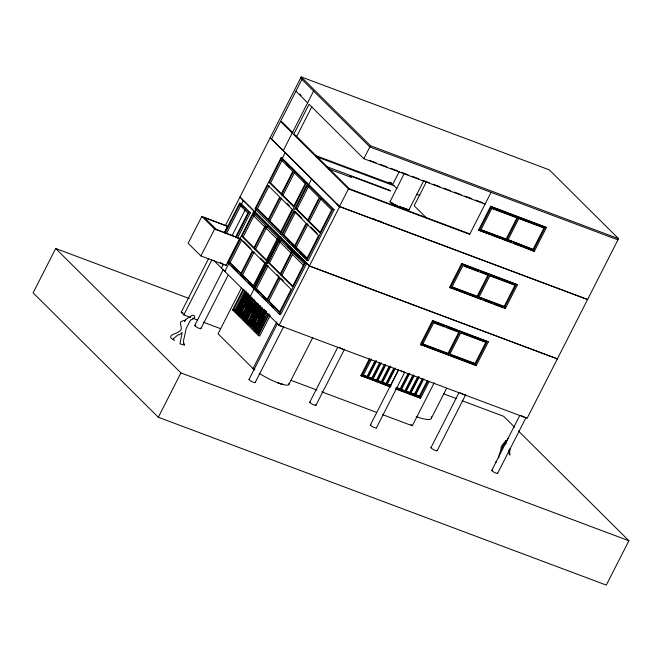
<?xml version="1.0" encoding="UTF-8"?>
<svg xmlns="http://www.w3.org/2000/svg" width="662" height="662" viewBox="0 0 662 662"><rect width="100%" height="100%" fill="white"/><g stroke="black" fill="none" stroke-linecap="round" stroke-linejoin="round"><path stroke-width="0.99" d="M505.9 444.128L506.124 440.42L506.711 440.586L506.455 441.653M510.071 448.563L509.616 452.841C511.163 458.443 507.853 452.527 508.921 450.094M399.583 206.263L400.162 206.743M506.72 440.586L508.499 437.805M501.937 447.951L505.263 442.497L501.117 449.275L499.057 455.274L498.503 457.74L499.016 457.823M189.216 298.521L55.699 248.507L33.1 292.852L158.326 417.267L606.301 585.084L628.9 540.738L518.321 430.871M227.571 226.346L201.852 216.383L188.149 243.277L200.892 255.946L226.09 265.379L239.793 238.486L216.308 229.366L204.616 217.74L227.571 226.346L224.377 232.619M200.892 255.946L214.596 229.052L201.852 216.383M190.615 317.429L183.846 314.889L181.214 312.282L208.77 258.213M225.51 225.337L301.202 76.916L549.27 169.844L618.54 238.668L527.151 418.252L279.099 325.323L214.083 260.737M271.528 139.037L301.913 79.415L300.589 78.108L369.859 146.931L617.936 239.859M224.757 232.288L239.652 203.052L240.976 203.548L250.319 212.825L237.286 238.411M225.039 233.289L239.561 204.781L242.962 207.33M183.846 314.889L211.865 259.909M226.363 233.785L240.885 205.278M241.299 204.467L243.351 200.437M231.965 235.887L245.089 210.135M235.672 236.93L247.853 213.015L239.561 204.781M236.425 236.996L248.995 212.328L239.652 203.052M221.398 268.002L223.053 264.783M283.237 150.671L313.606 91.042M194.727 325.514L223.21 269.608M282.335 158.284L281.011 157.788L254.994 208.861L280.357 234.067L281.681 234.563M254.994 212.163L253.67 211.675L227.654 262.74L253.016 287.945L254.34 288.442L248.54 282.674M256.136 208.174L267.837 185.211L279.728 197.028L268.027 219.991L256.136 208.174L257.46 208.671L268.656 219.792M280.92 159.525L292.819 171.342L281.118 194.305L269.219 182.489L280.92 159.525L282.244 160.014L270.543 182.985L281.739 194.107M491.088 192.344L469.689 234.348L348.46 188.935L293.655 134.477L309.046 104.257L363.852 158.715L485.064 204.119M240.496 239.09L252.388 250.906L240.687 273.869L228.795 262.053L240.496 239.09L241.82 239.586L230.111 262.549L241.307 273.671M241.878 236.367L253.579 213.404L265.479 225.221L253.778 248.184L241.878 236.367L243.202 236.864L254.398 247.985M254.969 211.956L256.302 209.341M285.206 152.624L282.326 158.276L307.706 183.49L281.4 235.093L306.763 260.298L308.087 260.795L334.111 209.722L308.74 184.524L307.416 184.028L332.787 209.233L334.111 209.722M224.815 271.395L228.978 263.236M253.654 214.802L255.052 212.063M257.46 208.671L269.161 185.699M243.202 236.864L254.903 213.9M296.493 136.86L311.918 106.59M200.909 328.567L227.993 275.417M158.326 417.267L180.916 372.921L55.699 248.507M268.557 220.512L280.258 197.549L292.149 209.366L280.448 232.337L268.557 220.512L269.881 221.009L281.069 232.13M281.64 194.827L293.34 171.863L305.24 183.68L293.539 206.643L281.64 194.827L282.964 195.323L294.16 206.445M241.216 274.391L252.917 251.428L264.808 263.244L253.107 286.216L241.216 274.391L242.532 274.887L253.728 286.009M254.299 248.705L266 225.742L277.899 237.559L266.198 260.53L254.299 248.705L255.623 249.202L266.819 260.323M269.881 221.009L281.582 198.046M282.964 195.323L294.664 172.36M242.532 274.887L254.233 251.924M255.623 249.202L267.324 226.238M241.407 287.987L218.063 333.813L253.025 368.544A21.076 4.022 27 0 0 254.216 369.644M270.187 315.426L259.694 336.031L258.37 335.535L232.61 309.94L243.103 289.335M236.979 311.637L233.752 309.253L243.914 289.311M236.342 311.008L235.076 309.75L244.775 290.709M235.655 311.148L245.817 291.197M239.04 313.689L235.92 311.405L246.082 291.462M237.443 310.735L246.678 292.604M238.436 313.093L237.244 311.901L246.943 292.861M237.716 313.192L247.878 293.249M259.769 306.432L250.07 325.464L237.981 313.449L248.142 293.506M239.495 312.778L243.657 304.619M244.576 302.807L248.275 295.558M240.496 315.137L239.296 313.945L249.003 294.913M280.357 234.067L306.382 182.993L281.011 157.788M253.016 287.945L279.041 236.872L253.67 211.675M249.938 295.293L239.776 315.236L241.092 315.733L242.946 312.108M249.74 296.46L240.033 315.501L241.357 315.997L244.617 319.233M279.96 237.79L305.323 262.988L306.647 263.484L280.622 314.558L279.306 314.061L253.935 288.855L279.96 237.79L281.284 238.287M250.186 296.601L280.423 237.269M245.254 307.573L250.335 297.602M266.778 265.205L278.677 277.022L266.976 299.985L255.077 288.169L266.778 265.205L268.102 265.702L256.401 288.665L267.597 299.787M268.168 262.483L279.869 239.52L291.76 251.337L280.059 274.3L268.168 262.483L269.492 262.98L280.68 274.101M294.242 211.443L306.134 223.26L294.433 246.231L282.542 234.406L294.242 211.443L295.566 211.939L301.864 218.195M295.624 208.72L307.325 185.757L319.225 197.574L307.524 220.545L295.624 208.72L296.948 209.217L308.144 220.338M241.357 315.997L251.055 296.957M308.36 185.277L311.653 178.905M251.999 297.337L241.829 317.28L243.153 317.777L245.006 314.152M269.492 262.98L281.193 240.016M295.053 246.024L283.866 234.902L295.566 211.939M296.948 209.217L308.649 186.254M251.792 298.504L242.093 317.545L243.417 318.041L253.116 299.001M245.925 312.34L252.396 299.646M243.889 319.332L254.051 299.381M253.852 300.556L244.154 319.589L246.678 321.277M245.213 319.82L253.529 303.502M245.478 320.085L255.176 301.045M245.95 321.376L255.648 302.335M255.913 302.6L246.214 321.633L247.538 322.129L250.79 325.365M247.274 321.873L248.2 320.06M251.891 312.803L256.508 303.742M247.538 322.129L257.237 303.097M248.01 323.42L257.708 304.379M258.437 303.734L248.275 323.685L249.599 324.173L259.297 305.141M249.334 323.917L251.643 319.382M252.57 317.57L258.569 305.786M261.829 308.475L252.131 327.508L250.335 325.729L260.497 305.786M251.395 325.961L260.166 308.74M252.851 327.409L251.651 326.225L261.358 307.185M264.353 309.617L254.191 329.56L252.388 327.773L262.549 307.83M253.455 328.004L256.219 322.568M258.536 318.033L262.226 310.784M267.498 300.515L279.198 277.543L291.098 289.36L279.397 312.332L267.498 300.515L268.822 301.003L280.018 312.133M292.29 251.858L304.181 263.675L292.48 286.646L280.589 274.829L292.29 251.858L293.614 252.354L299.207 257.915M306.663 223.781L318.554 235.606L306.854 258.569L294.962 246.752L306.663 223.781L307.987 224.277L296.286 247.249L307.474 258.37M308.045 221.067L319.746 198.095L331.645 209.92L319.945 232.883L308.045 221.067L309.369 221.563L320.565 232.685M254.911 329.461L253.712 328.269L263.418 309.228M268.822 301.003L280.522 278.04L283.319 280.82M293.101 286.447L281.913 275.318L293.614 252.354M309.369 221.563L321.07 198.592M266.43 311.686L256.268 331.629L254.448 329.817L264.61 309.874M255.971 329.146L256.897 327.334M257.816 325.522L264.75 311.926M256.988 331.521L255.772 330.313L265.934 310.37M268.623 313.862L258.461 333.805L256.533 331.885L266.695 311.943M258.056 331.215L265.445 316.709M259.14 333.665L257.857 332.382L267.556 313.349M258.37 335.535L269.326 314.036M279.306 314.061L305.323 262.988M306.763 260.298L332.787 209.233M276.84 321.806L253.025 368.544L254.489 369.876M249.011 379.442L277.494 323.544M309.195 265.867L557.296 358.804M587.674 299.613L339.44 206.536L348.46 188.935M363.852 158.715L370.463 145.739L301.202 76.916M279.099 325.323L309.328 265.992L239.925 197.044L309.369 266.008L339.614 206.693L336.983 204.078M255.193 382.504L283.675 326.598M288.955 384.258L312.77 337.521M396.943 188.645L392.682 184.425L399.227 171.582M403.944 174.131L390.026 201.72M309.758 402.206L337.777 347.219M408.95 209.804L423.374 181.487M426.336 181.885L414.18 205.733L426.46 217.93M315.948 405.26L344.43 349.354M390.547 387.063L360.873 375.561L369.545 358.539M361.493 376.173L370.166 359.16M371.539 359.069L363.231 375.387L367.683 377.059L375.999 360.74M367.683 377.059L367.062 376.438L374.915 361.03M369.47 373.02L370.397 371.208M391.217 385.872L368.246 377.266L376.562 360.947M380.269 363.421L372.416 378.829L371.796 378.217L379.649 362.801M372.822 377.514L373.749 375.702M381.295 362.726L372.979 379.045L372.358 378.424L377.158 380.609L385.474 364.29M376.537 379.988L384.39 364.58M379.409 375.668L380.327 373.856M377.721 380.815L385.574 365.407M390.208 366.061L381.891 382.379L381.271 381.759L389.124 366.351M381.833 381.974L383.679 378.35M382.454 382.586L390.77 366.268M394.486 368.742L386.633 384.15L386.012 383.538L393.865 368.122M389.339 378.308L390.266 376.496M387.187 384.365L395.504 368.047M370.397 424.971L398.416 369.984M398.598 369.901L390.745 385.309L386.567 383.745M376.388 427.933L404.871 372.027A3.343 0.637 27 0 1 400.436 370.472M478.518 230.095L490.683 206.221L546.456 227.505L534.3 251.378L478.518 230.095L490.128 234.447M420.395 344.43L432.559 320.557L488.341 341.84L476.177 365.714L420.395 344.43L437.814 350.959M449.556 287.349L461.72 263.476L517.494 284.751L505.329 308.624L449.556 287.349L481.489 299.307M479.139 230.715L491.303 206.842L490.683 206.221M421.015 345.051L433.18 321.178L432.559 320.557M450.177 287.962L462.341 264.088L461.72 263.476M408.694 374.063L400.841 389.479L400.22 388.859L408.073 373.451M401.238 388.164L403.547 383.629M409.712 373.368L401.395 389.686L400.775 389.074L405.574 391.25L413.891 374.932M404.954 390.638L412.807 375.222M407.825 386.31L410.134 381.775M413.99 376.049L406.137 391.457L410.308 393.029L418.624 376.703M410.308 393.029L409.687 392.409L417.54 377.001M422.902 379.384L415.049 394.8L410.25 392.616L413.485 386.269M410.87 393.236L419.187 376.918M415.049 394.8L414.429 394.18L422.282 378.772M417.755 388.95L420.072 384.423M423.92 378.689L415.612 395.007L420.064 396.679L427.917 381.271M420.064 396.679L419.443 396.058L427.296 380.65M395.388 388.875L420.569 398.309L429.241 381.287M506.778 239.627L506.157 239.007L517.088 217.558L517.709 218.17L506.778 239.627L480.877 229.929L491.808 208.472L517.709 218.17M448.654 353.963L448.033 353.343L458.965 331.885L459.585 332.506L448.654 353.963L422.753 344.257L433.684 322.808L459.585 332.506M488.117 274.804L488.738 275.425L477.807 296.874L477.186 296.262L488.117 274.804L480.447 271.933M382.446 414.586L412.302 425.774L434.247 382.702M507.895 240.049L518.826 218.592L544.727 228.291L533.795 249.748L507.274 239.429L533.795 249.748M431.5 417.987L446.436 388.66M430.995 447.62L459.006 392.632M533.175 249.135L544.106 227.678L518.205 217.972M475.672 364.083L475.051 363.463L485.982 342.014L486.603 342.626L475.672 364.083L449.771 354.385L460.702 332.928L486.603 342.626M515.135 284.925L515.756 285.545L504.825 307.002L504.204 306.382L515.135 284.925L490.194 275.582M437.177 450.673L465.659 394.767M491.758 470.401L519.778 415.413M497.634 473.305L526.116 417.399A3.285 0.629 27 0 1 523.543 416.82M496.45 461.257L495.863 461.927L496.243 462.448M506.124 440.42L502.268 445.054L501.142 447.115L501.117 449.275M401.52 207.264L400.427 206.892M401.511 207.396L400.27 206.867M407.403 209.813L407.9 209.928M400.179 206.412L399.724 206.412L400.121 206.776M370.463 145.739L618.54 238.668M369.57 160.361L376.314 162.893M380.17 164.333L386.914 166.865M390.77 168.305L397.523 170.837M401.379 172.277L408.123 174.809M411.979 176.249L418.723 178.781M422.579 180.221L429.332 182.753M433.188 184.193L439.932 186.725M443.788 188.165L450.532 190.697M454.389 192.137L461.141 194.669M464.997 196.109L471.741 198.641M475.597 200.081L482.341 202.613M491.303 206.842L546.456 227.505M492.147 208.216L516.128 217.194M293.655 134.477L295.36 135.114L349.37 188.786L468.895 233.562L469.689 234.348M388.933 182.199L391.83 183.283L388.925 182.207M339.44 206.536L270.228 137.746M315.608 155.545L392.682 184.425M316.974 156.886L394.022 185.749M416.737 194.256L419.873 195.422M327.069 166.766L389.57 190.176L390.448 190.995L349.842 175.786L351.53 177.457L328.799 168.959M481.216 229.664L506.157 239.007M492.065 235.175L500.778 238.436M502.715 239.156L511.42 242.424M513.356 243.144L522.061 246.413M523.998 247.133L534.3 251.378M406.203 209.415L396.819 205.907A5.354 1.026 27 0 1 394.635 204.947M306.382 182.993L307.706 183.49M373.169 218.683L376.057 219.767M378.954 220.851L381.842 221.935M587.558 299.431L339.457 206.486L270.212 137.679M269.219 182.489L270.543 182.985M462.341 264.088L517.494 284.751M464.136 265.818L467.016 266.902M468.936 267.622L477.567 270.849M488.738 275.425L462.846 265.719L451.906 287.176L477.807 296.874M515.756 285.545L489.863 275.839L478.924 297.296L504.825 307.002M452.245 286.919L477.186 296.262M479.263 297.039L504.204 306.382M484.385 300.399L492.131 303.295M494.067 304.024L502.772 307.284M248.995 212.328L250.319 212.825M282.542 234.406L283.866 234.902M279.041 236.872L280.357 237.368M294.962 246.752L296.286 247.249M214.596 229.052L239.793 238.486M309.328 265.992L557.437 358.945M433.18 321.178L488.341 341.84M434.024 322.543L444.574 326.498M446.494 327.218L458.005 331.53M461.042 332.663L485.023 341.65M280.589 274.829L281.913 275.318M228.795 262.053L230.111 262.549M423.092 344L448.033 353.343M450.11 354.12L475.051 363.463M439.75 351.679L448.464 354.948M450.392 355.668L459.105 358.928M461.042 359.656L469.747 362.917M471.683 363.645L474.588 364.729M255.077 288.169L256.401 288.665M253.935 288.855L255.259 289.352L258.163 292.24M233.752 309.253L235.076 309.75M232.61 309.94L233.934 310.437M235.92 311.405L237.244 311.901M237.981 313.449L239.296 313.945M443.689 393.849L456.267 398.557M462.076 400.733L503.674 416.324L514.664 427.23M250.335 325.729L251.651 326.225M252.388 327.773L253.712 328.269M254.448 329.817L255.772 330.313M256.533 331.885L257.857 332.382M363.496 375.106L367.062 376.438M371.796 378.217L367.625 376.653L368.246 377.266M377.928 380.509L381.271 381.759M382.669 382.288L386.012 383.538M396.877 387.609L400.22 388.859M406.352 391.159L409.687 392.409M410.25 392.616L414.429 394.18M414.991 394.395L419.443 396.058M396 387.667L405.574 391.25M360.873 375.561L367.65 378.101M369.586 378.821L378.3 382.09M380.245 382.818L388.958 386.078M396.703 388.983L418.98 397.324M181.214 312.282L183.151 313.002M192.551 318.157L197.392 319.969M203.193 322.137L220.603 328.666M290.941 380.311L316.949 390.05M321.765 391.854L376.67 412.426M254.887 369.247L253.025 368.544L254.349 369.661M180.916 372.921L628.9 540.738M391.308 202.977L391.863 203.366M544.106 227.678L544.727 228.291M299.778 94.012L301.243 95.46M295.906 91.199L307.607 102.825M504.709 308.012L505.329 308.624M293.158 132.946L282.186 122.048L280.506 121.419L292.207 133.037M286.447 164.193L289.939 167.668M303.767 181.396L305.861 183.482M475.556 365.093L476.177 365.714M287.176 203.606L289.277 205.692M310.784 227.058L317.081 233.314M287.796 240.629L289.973 242.788M292.141 244.948L297.213 249.996M300.118 252.876L305.19 257.915M287.49 246.272L292.389 251.138M253.306 215.489L277.221 239.255M279.587 241.613L291.189 253.132M292.637 254.572L303.502 265.371M419.948 397.688L420.569 398.309M243.219 240.976L250.915 248.622M260.538 258.18L265.429 263.046M277.196 274.738L279.298 276.824M410.953 424.425L412.302 425.774M231.874 266.116L237.675 271.875M240.571 274.755L244.923 279.083M262.508 296.551L266.132 300.159M271.205 305.19L273.381 307.358M279.174 313.118L280.622 314.558M225.568 264.858L226.09 265.379M222.341 263.476L223.781 264.908L220.305 262.268M234.646 311.148L239.661 316.122M243.947 320.391L248.242 324.653M253.968 330.338L256.831 333.185M200.619 328.087A3.459 0.662 27 0 1 199.37 328.435A3.459 0.662 27 0 1 195.29 326.234A3.459 0.662 27 0 1 195.828 325.505M288.822 383.488A21.076 4.022 27 0 1 279.861 383.538A21.076 4.022 27 0 1 259.322 373.385M431.268 416.704A34.896 6.661 27 0 1 416.15 416.688M408.893 209.44A5.354 1.026 27 0 1 406.336 209.556L396.952 206.039A5.354 1.026 27 0 1 391.374 203.069A5.354 1.026 27 0 1 390.77 201.43M397.63 205.568A3.227 0.612 27 0 1 397.175 205.543M396.075 205.212A3.227 0.612 27 0 1 395.164 204.823M394.693 204.599A3.227 0.612 27 0 1 394.229 204.351M393.369 203.846A3.227 0.612 27 0 1 392.21 202.936A3.227 0.612 27 0 0 393.41 203.813M396.323 205.212A3.227 0.612 27 0 1 395.528 204.906M395.098 204.715A3.227 0.612 27 0 1 394.229 204.285M406.824 209.093A3.227 0.612 27 0 1 405.872 208.869M405.458 208.729A3.227 0.612 27 0 1 404.085 208.108M403.621 207.868A3.227 0.612 27 0 1 403.175 207.62A3.227 0.612 27 0 0 403.613 207.802M406.824 208.952A3.227 0.612 27 0 1 406.063 208.836M405.326 208.588A3.227 0.612 27 0 1 404.482 208.232M315.65 404.78A3.459 0.662 27 0 1 312.754 404.416A3.459 0.662 27 0 1 310.147 402.057M344.406 349.23A3.459 0.662 27 0 1 340.285 348.013M339.846 347.749A3.459 0.662 27 0 1 339.085 347.236M376.364 427.809A3.343 0.637 27 0 1 372.598 426.75A3.343 0.637 27 0 1 371.026 424.863M437.152 450.549A3.451 0.662 27 0 1 433.502 449.589A3.451 0.662 27 0 1 431.376 447.471M465.477 394.908A3.451 0.662 27 0 1 461.985 393.683M461.513 393.427A3.451 0.662 27 0 1 460.669 392.897M497.518 473.032A3.285 0.629 27 0 1 494.373 472.387A3.285 0.629 27 0 1 492.123 470.26M523.088 416.605A3.285 0.629 27 0 1 521.035 415.388M255.168 382.371A3.459 0.662 27 0 1 251.759 381.535A3.459 0.662 27 0 1 249.193 379.309M283.617 326.689A3.459 0.662 27 0 1 279.761 325.381A3.459 0.662 27 0 1 277.676 323.404M225.254 271.321A3.459 0.662 27 0 1 223.483 269.467M183.73 343.669L184.624 344.439L184.524 345.167L179.94 343.835L182.149 332.539L179.294 334.773L178.169 334.749L173.485 338.63L174.272 340.4L170.945 338.025C168.843 334.79 175.918 333.756 178.161 332.142C184.45 328.815 179.336 326.126 180.718 321.79L183.68 320.491C185.567 321.459 186.907 317.007 189.39 317.661L189.903 316.982L190.416 317.371C190.747 314.078 195.522 315.013 194.661 317.495L192.675 319.25L190.606 319.912L186.221 328.385L183.515 340.69L183.73 343.669M185.674 319.928L184.516 321.426L185.674 319.928M283.005 384.498L278.114 382.909L283.005 384.498"/></g></svg>
